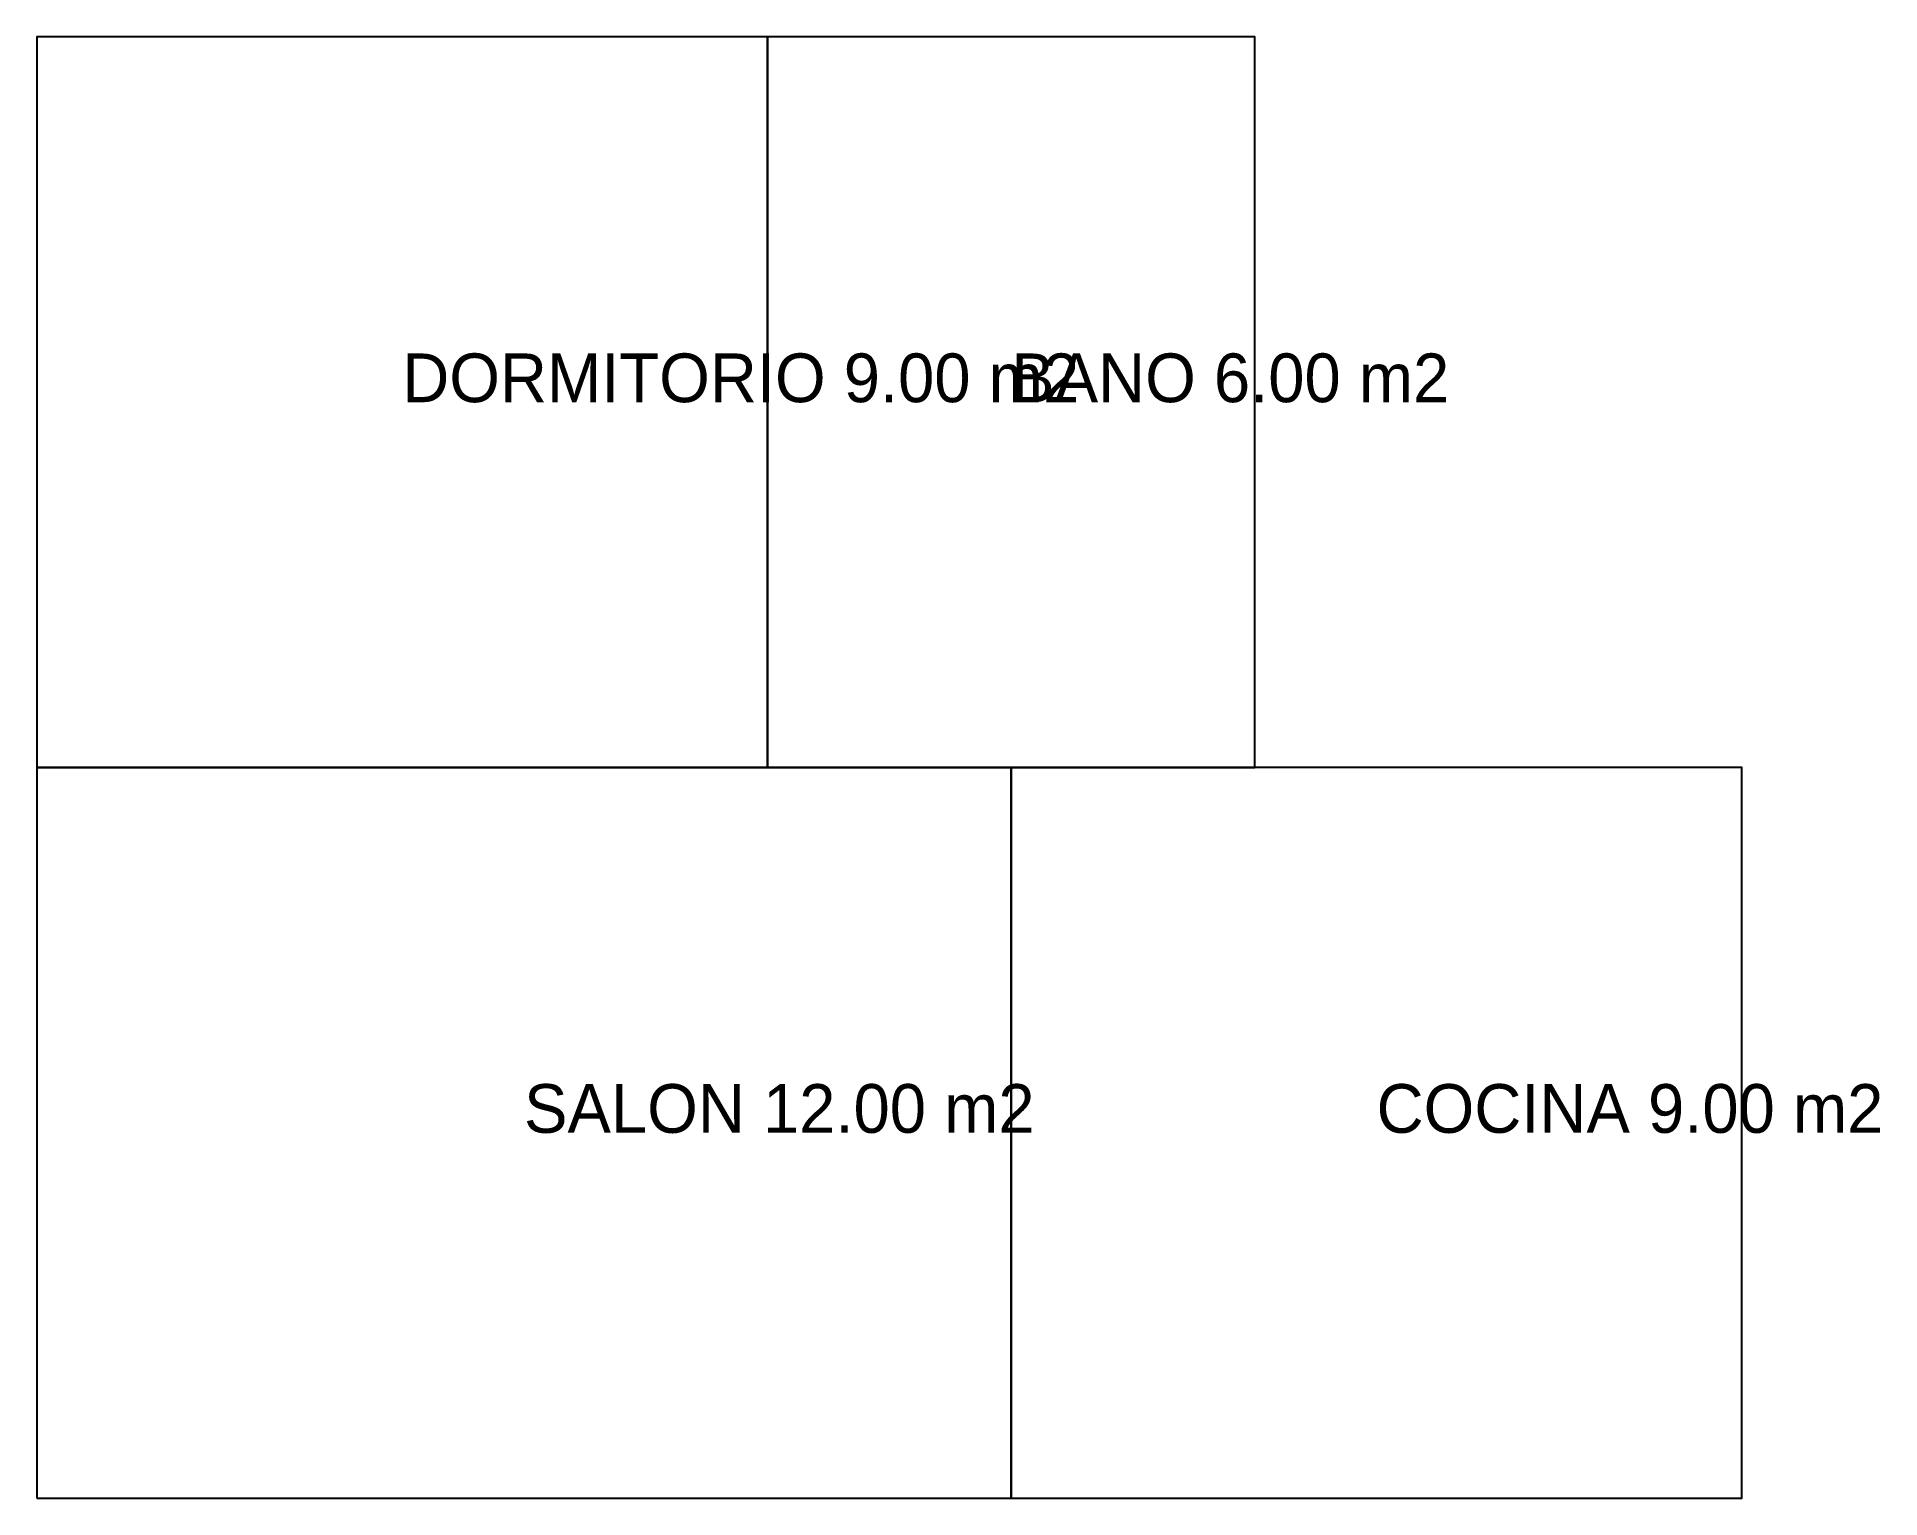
# Model space of a CAD drawing. Header units: metres. Extents: x 0 to 7.57, y 0 to 6.
import ezdxf

# ---------------------------------------------------------------- set-up
doc = ezdxf.new("R2010")
doc.units = ezdxf.units.M

msp = doc.modelspace()

# ---------------------------------------------------------------- linework, layer by layer
at = {"layer": '03_RECINTOS'}
for points in [[(0, 3), (3, 3), (3, 6), (0, 6)], [(3, 3), (5, 3), (5, 6), (3, 6)], [(0, 0), (4, 0), (4, 3), (0, 3)], [(4, 0), (7, 0), (7, 3), (4, 3)]]:
    msp.add_lwpolyline(points, close=True, dxfattribs=at)

# ---------------------------------------------------------------- texts
for s, p in [('DORMITORIO 9.00 m2', (1.5, 4.5)), ('BANO 6.00 m2', (4, 4.5)), ('SALON 12.00 m2', (2, 1.5)), ('COCINA 9.00 m2', (5.5, 1.5))]:
    msp.add_text(s, height=0.2, dxfattribs=at).set_placement(p)

doc.saveas('drawing.dxf')
